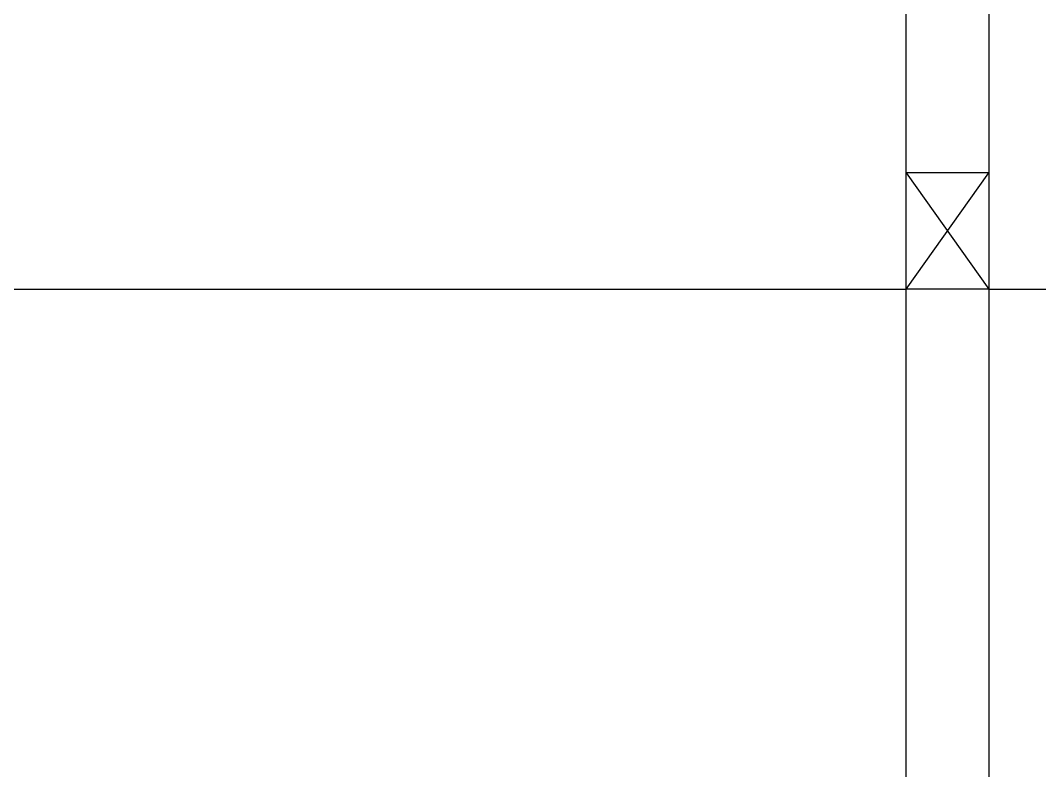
# Model space of a CAD drawing. Header units: inches. Extents: x -628 to 1537, y -1730 to 336.
# Drawn here: x 657.1 to 768.4, y -522.2 to -440.2 of the extents above; entities that cross this region are included whole.
import ezdxf

# ---------------------------------------------------------------- set-up
doc = ezdxf.new("R2010")
doc.units = ezdxf.units.IN
doc.layers.get('0').update_dxf_attribs({"linetype": 'CONTINUOUS'})

msp = doc.modelspace()

# ---------------------------------------------------------------- linework, layer by layer
at = {"color": 1}
for p, q in [((753.87, -635.33), (753.87, 158.4)), ((762.88, 158.4), (762.88, -635.33)), ((753.87, -456.83), (762.88, -469.54)), ((753.87, -469.54), (762.88, -456.83)), ((762.88, -456.83), (753.87, -456.83)), ((599.47, -469.54), (753.87, -469.54)), ((762.88, -469.54), (753.87, -469.54)), ((762.88, -469.54), (917.54, -469.54)), ((753.87, -483.05), (753.87, -470.33)), ((762.88, -470.33), (762.88, -483.05))]:
    msp.add_line(p, q, dxfattribs=at)

doc.saveas('drawing.dxf')
